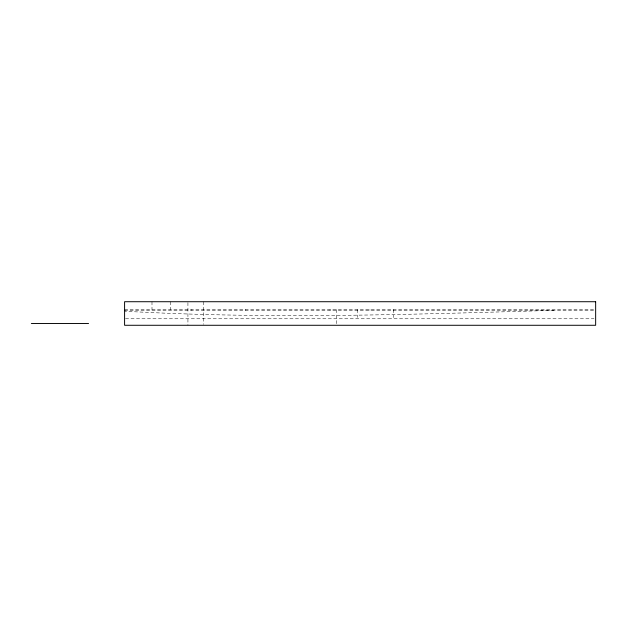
<?xml version="1.0" encoding="UTF-8"?>
<svg xmlns="http://www.w3.org/2000/svg" width="627" height="627" viewBox="0 0 627 627"><rect width="100%" height="100%" fill="white"/><g stroke="black" fill="none" stroke-linecap="round" stroke-linejoin="round"><path stroke-width="0.47" stroke-dasharray="3.13 2.35" d="M553.923 310.357C416.947 314.276 279.783 318.955 142.823 312.152L124.585 311.329M124.585 309.573L595.65 309.573M124.585 310.357L595.65 310.357M125.502 318.775L593.981 318.775M393.49 309.573L393.49 317.591M369.954 309.573L369.954 310.357M357.594 309.573L357.594 317.434M336.401 309.573L336.401 324.355M330.076 309.573L330.076 310.357M245.557 309.573L245.557 310.357M203.493 301.72L203.493 324.355M191.831 309.573L191.831 310.357M187.928 302.598L187.928 325.28M170.489 301.72L170.489 309.573M151.993 301.72L151.993 309.573"/><path stroke-width="0.94" d="M124.585 310.357L125.11 310.357M31.35 323.485L88.579 323.485M595.65 301.72L124.585 301.72L124.585 325.28L595.65 325.28L595.65 301.72"/></g></svg>
